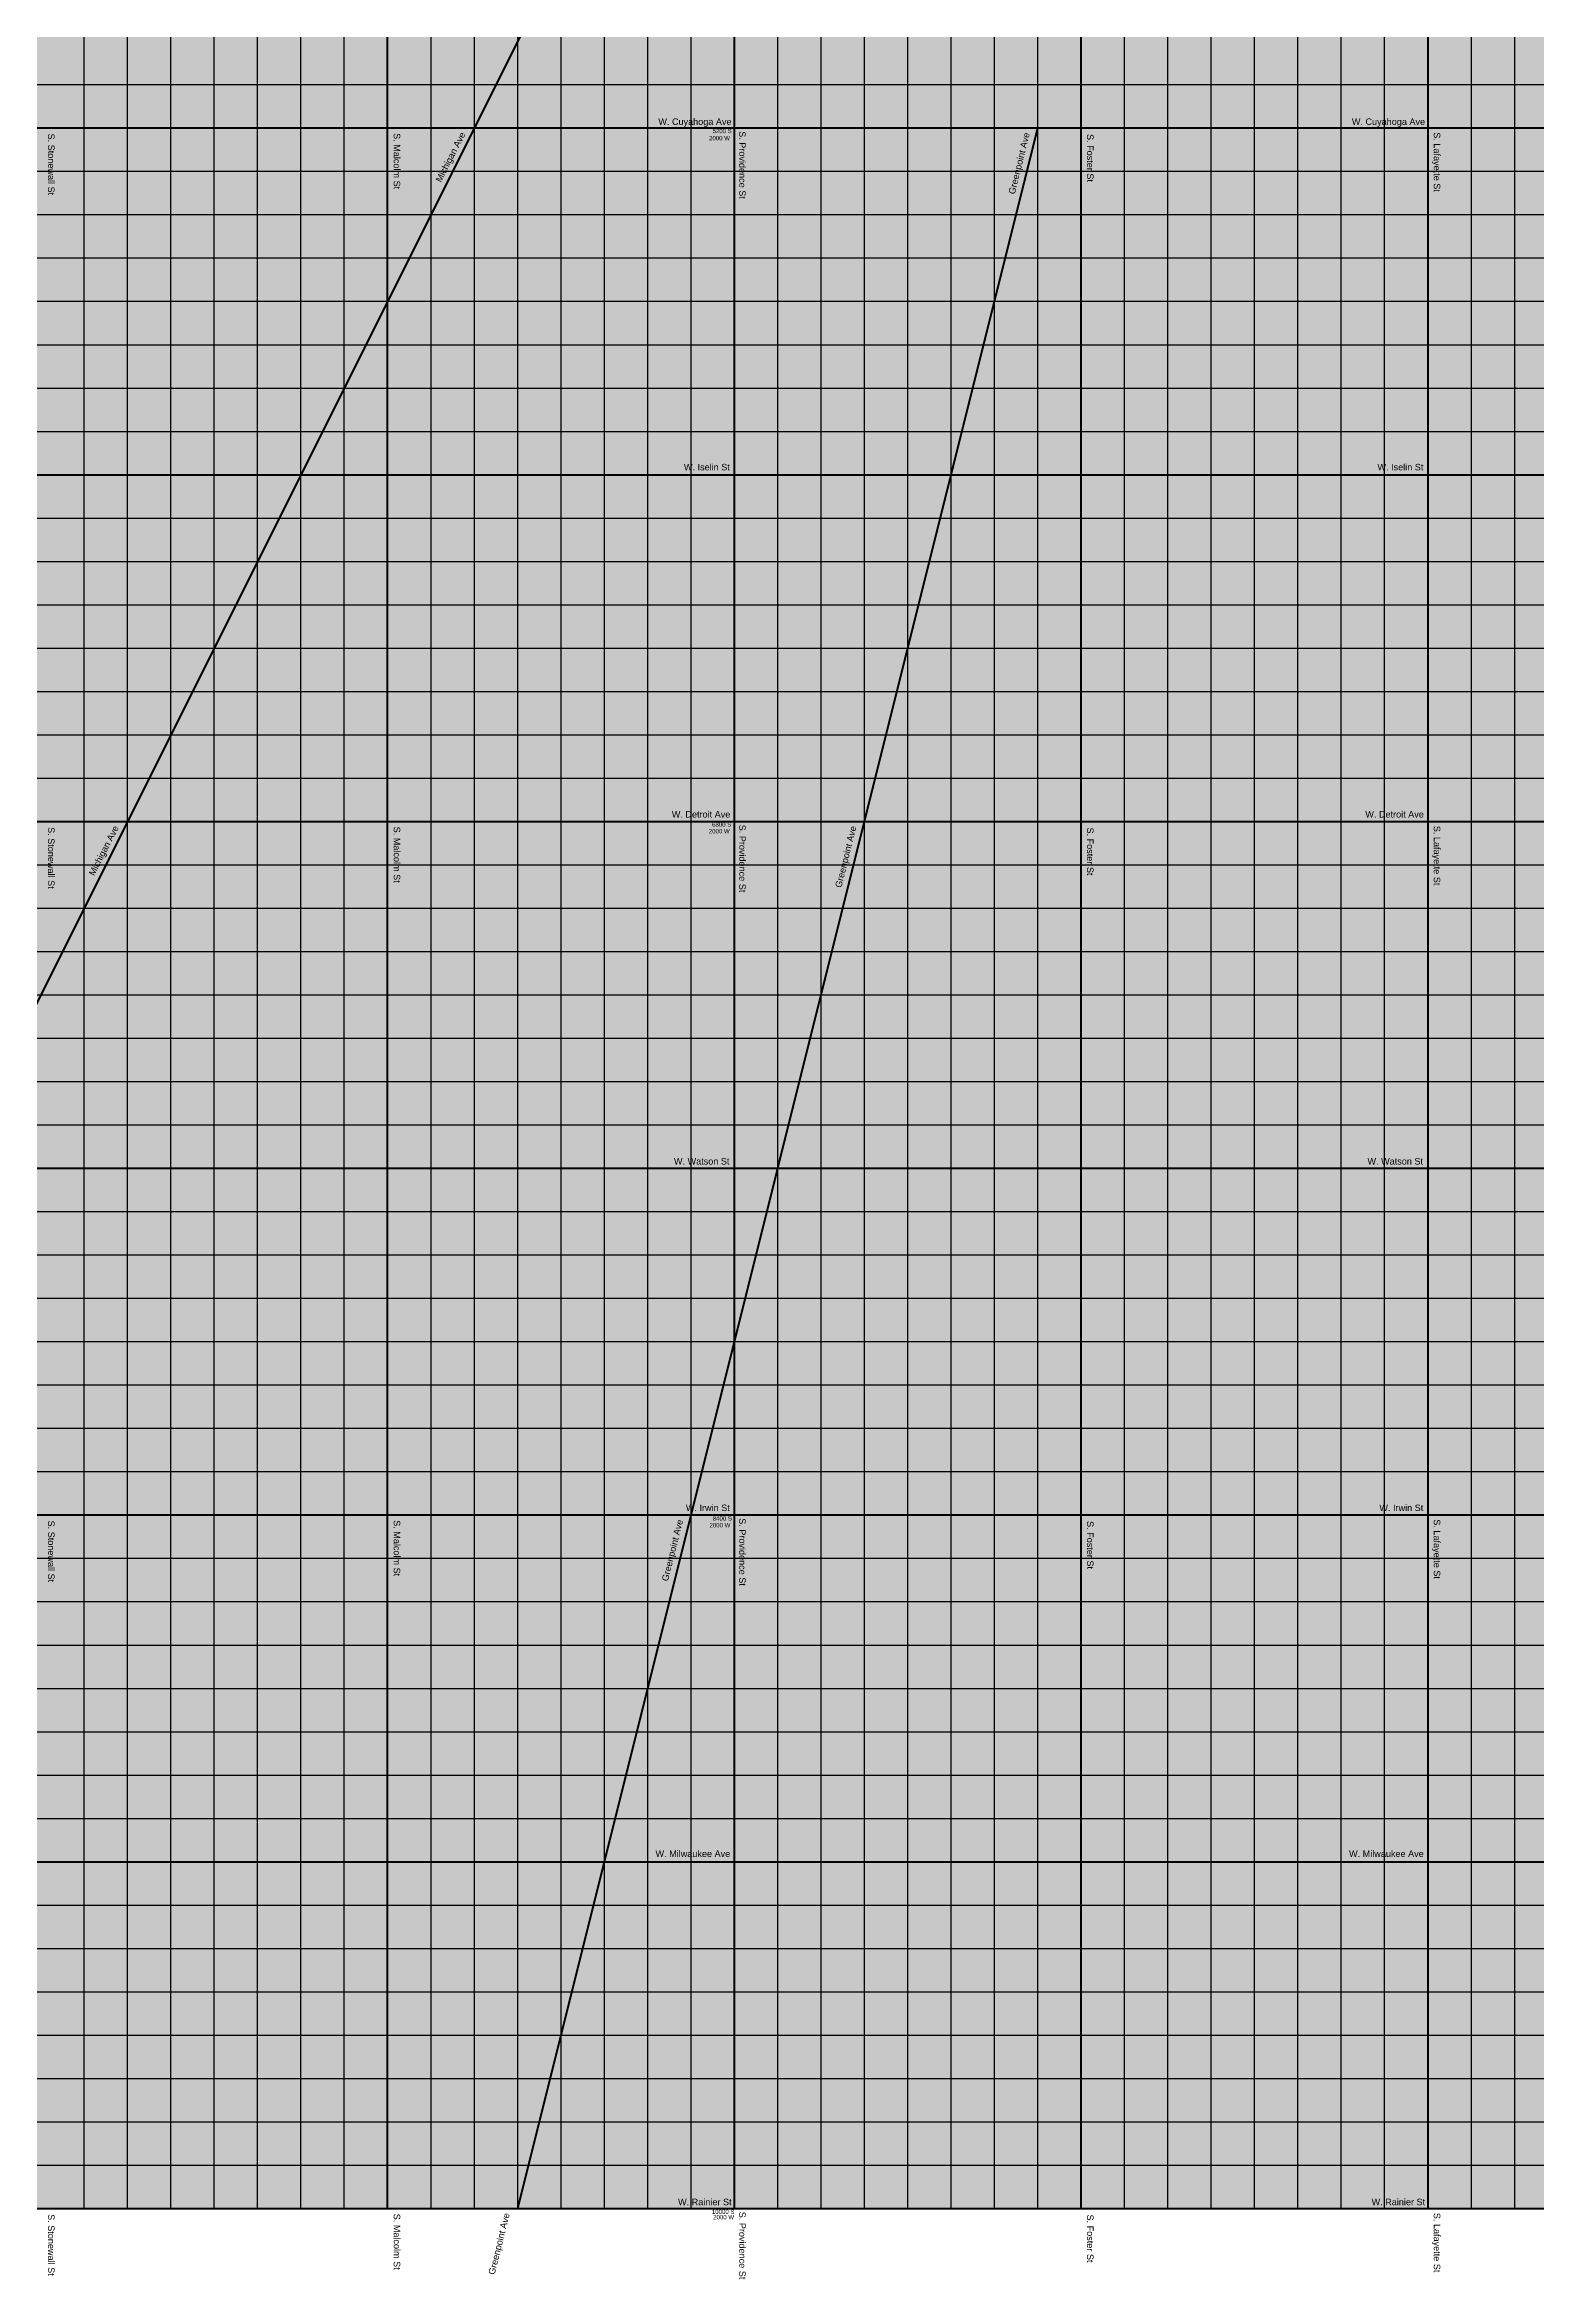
# Model space of a CAD drawing. Header units: inches. Extents: x -196 to 213, y -195 to 213.
# Drawn here: x -63.8 to 5, y -195.3 to -92.2 of the extents above; entities that cross this region are included whole.
import ezdxf

# ---------------------------------------------------------------- set-up
doc = ezdxf.new("R2010")
doc.units = ezdxf.units.IN
doc.header["$MEASUREMENT"] = 0
for name, color, linetype, lineweight in [('dia-major-st', 7, 'Continuous', 80), ('streets-major', 7, 'Continuous', 80), ('streets-minor', 7, 'Continuous', 30), ('text', 7, 'Continuous', 30), ('zone-mixed', 1, 'Continuous', 0)]:
    doc.layers.add(name, color=color, linetype=linetype, lineweight=lineweight)
doc.styles.get("Standard").update_dxf_attribs({"font": 'arial.ttf'})

msp = doc.modelspace()

# ---------------------------------------------------------------- hatches: boundary and pattern name
at = {"layer": 'zone-mixed', "true_color": 0xf99006, "transparency": 33554559}
h = msp.add_hatch(color=30, dxfattribs=at)
h.dxf.hatch_style = 1
h.paths.add_polyline_path([(112, 176), (48, 176), (48, 192), (32, 192), (32, 208), (-144, 208), (-144, 192), (-160, 192), (-160, 144), (-192, 144), (-192, 80), (-176, 80), (-176, 64), (-192, 64), (-192, -160), (-176, -160), (-176, -176), (-192, -176), (-192, -192), (160, -192), (160, -176), (176, -176), (176, -192), (208, -192), (208, 80), (192, 80), (192, 96), (208, 96), (208, 112), (144, 112), (144, -128), (-128, -128), (-128, 144), (112, 144)])
at = {"layer": 'zone-mixed', "transparency": 33554559}
h = msp.add_hatch(color=210, dxfattribs=at)
h.dxf.hatch_style = 1
h.paths.add_polyline_path([(144, 112), (112, 112), (112, 144), (-128, 144), (-128, -128), (144, -128)])
h.paths.add_polyline_path([(-80, -80), (-80, 96), (96, 96), (96, -80)], flags=16)
h.paths.add_polyline_path([(-48, -48), (-48, 64), (64, 64), (64, -48)], flags=0)
h.paths.add_polyline_path([(-16, -16), (-16, 32), (32, 32), (32, -16)], flags=0)
h.paths.add_polyline_path([(-8, -6), (-8, 22), (0, 22), (0, 16), (16, 16), (16, 0), (0, 0), (0, -6)], flags=0)

# ---------------------------------------------------------------- linework, layer by layer
at = {"layer": 'dia-major-st'}
for p, q in [((4, 0), (-92, -192)), ((-42, -192), (-18, -96))]:
    msp.add_line(p, q, dxfattribs=at)
at = {"layer": 'streets-major'}
for p, q in [((-48, -192), (-48, 208)), ((-32, -192), (-32, 208)), ((-16, -192), (-16, 208)), ((0, 0), (0, -192)), ((-192, -96), (208, -96)), ((-192, -112), (208, -112)), ((-192, -128), (208, -128)), ((-192, -144), (208, -144)), ((-192, -160), (208, -160)), ((-192, -176), (208, -176)), ((-92, -192), (8, -192))]:
    msp.add_line(p, q, dxfattribs=at)
at = {"layer": 'streets-minor'}
for p, q in [((-62, -192), (-62, 208)), ((-60, -192), (-60, 208)), ((-58, -192), (-58, 208)), ((-56, -192), (-56, 208)), ((-54, -192), (-54, 208)), ((-52, -192), (-52, 208)), ((-50, -192), (-50, 208)), ((-46, -192), (-46, 208)), ((-44, -192), (-44, 208)), ((-42, -192), (-42, 208)), ((-40, -192), (-40, 208)), ((-38, -192), (-38, 208)), ((-36, -192), (-36, 208)), ((-34, -192), (-34, 208)), ((-30, -192), (-30, 208)), ((-28, -192), (-28, 208)), ((-26, -192), (-26, 208)), ((-24, -192), (-24, 208)), ((-22, -192), (-22, 208)), ((-20, -192), (-20, 208)), ((-18, -192), (-18, 208)), ((-14, -192), (-14, 208)), ((-12, -192), (-12, 208)), ((-10, -192), (-10, 208)), ((-8, -192), (-8, 208)), ((-6, -192), (-6, 208)), ((-4, -192), (-4, 208)), ((-2, -192), (-2, 208)), ((2, 0), (2, -192)), ((4, 0), (4, -192)), ((-192, -94), (208, -94)), ((-192, -98), (208, -98)), ((-192, -100), (208, -100)), ((-192, -102), (208, -102)), ((-192, -104), (208, -104)), ((-192, -106), (208, -106)), ((-192, -108), (208, -108)), ((-192, -110), (208, -110)), ((-192, -114), (208, -114)), ((-192, -116), (208, -116)), ((-192, -118), (208, -118)), ((-192, -120), (208, -120)), ((-192, -122), (208, -122)), ((-192, -124), (208, -124)), ((-192, -126), (208, -126)), ((-192, -130), (208, -130)), ((-192, -132), (208, -132)), ((-192, -134), (208, -134)), ((-192, -136), (208, -136)), ((-192, -138), (208, -138)), ((-192, -140), (208, -140)), ((-192, -142), (208, -142)), ((-192, -146), (208, -146)), ((-192, -148), (208, -148)), ((-192, -150), (208, -150)), ((-192, -152), (208, -152)), ((-192, -154), (208, -154)), ((-192, -156), (208, -156)), ((-192, -158), (208, -158)), ((-176, -162), (208, -162)), ((-176, -164), (208, -164)), ((-176, -166), (208, -166)), ((-176, -168), (208, -168)), ((-176, -170), (208, -170)), ((-176, -172), (208, -172)), ((-176, -174), (208, -174)), ((-192, -178), (160, -178)), ((-192, -180), (160, -180)), ((-192, -182), (160, -182)), ((-192, -184), (160, -184)), ((-192, -186), (160, -186)), ((-192, -188), (160, -188)), ((-192, -190), (160, -190))]:
    msp.add_line(p, q, dxfattribs=at)

# ---------------------------------------------------------------- texts
at = {"layer": 'text'}
for s, height, p in [('W. Cuyahoga Ave', 0.3, (-35.51, -95.86)), ('W. Cuyahoga Ave', 0.3, (-3.51, -95.86)), ('2000 W', 0.2, (-33.17, -96.57)), ('5200 S', 0.2, (-33.01, -96.24)), ('W. Iselin St', 0.3, (-34.33, -111.8)), ('W. Iselin St', 0.3, (-2.33, -111.8)), ('W. Detroit Ave', 0.3, (-34.89, -127.82)), ('W. Detroit Ave', 0.3, (-2.89, -127.82)), ('2000 W', 0.2, (-33.18, -128.55)), ('6800 S', 0.2, (-33.03, -128.24)), ('W. Watson St', 0.3, (-34.79, -143.83)), ('W. Watson St', 0.3, (-2.79, -143.83)), ('W. Irwin St', 0.3, (-34.24, -159.82)), ('W. Irwin St', 0.3, (-2.24, -159.82)), ('2000 W', 0.2, (-33.15, -160.57)), ('8400 S', 0.2, (-33, -160.26)), ('W. Milwaukee Ave', 0.3, (-35.64, -175.78)), ('W. Milwaukee Ave', 0.3, (-3.64, -175.78)), ('W. Rainier St', 0.3, (-34.6, -191.85)), ('W. Rainier St', 0.3, (-2.6, -191.85)), ('10000 S', 0.2, (-33.04, -192.25)), ('2000 W', 0.2, (-32.98, -192.5))]:
    msp.add_text(s, height=height, dxfattribs=at).set_placement(p)
for s, rotation, p in [('S. Stonewall St', 270, (-63.67, -96.26)), ('S. Malcolm St', 270, (-47.72, -96.24)), ('Michigan Ave', 63, (-45.54, -98.53)), ('S. Providence St', 270, (-31.78, -96.15)), ('Greenpoint Ave', 76, (-19.07, -99.08)), ('S. Foster St', 270, (-15.73, -96.28)), ('S. Lafayette St', 270, (0.27, -96.2)), ('S. Stonewall St', 270, (-63.67, -128.26)), ('Michigan Ave', 63, (-61.54, -130.53)), ('S. Malcolm St', 270, (-47.72, -128.24)), ('S. Providence St', 270, (-31.78, -128.15)), ('Greenpoint Ave', 76, (-27.07, -131.08)), ('S. Foster St', 270, (-15.73, -128.28)), ('S. Lafayette St', 270, (0.27, -128.2)), ('S. Stonewall St', 270, (-63.67, -160.26)), ('S. Malcolm St', 270, (-47.72, -160.24)), ('Greenpoint Ave', 76, (-35.07, -163.08)), ('S. Providence St', 270, (-31.78, -160.15)), ('S. Foster St', 270, (-15.73, -160.28)), ('S. Lafayette St', 270, (0.27, -160.2)), ('S. Stonewall St', 270, (-63.67, -192.26)), ('S. Malcolm St', 270, (-47.72, -192.24)), ('Greenpoint Ave', 76, (-43.07, -195.08)), ('S. Providence St', 270, (-31.78, -192.15)), ('S. Foster St', 270, (-15.73, -192.28)), ('S. Lafayette St', 270, (0.27, -192.2))]:
    msp.add_text(s, height=0.3, rotation=rotation, dxfattribs=at).set_placement(p)

doc.saveas('drawing.dxf')
